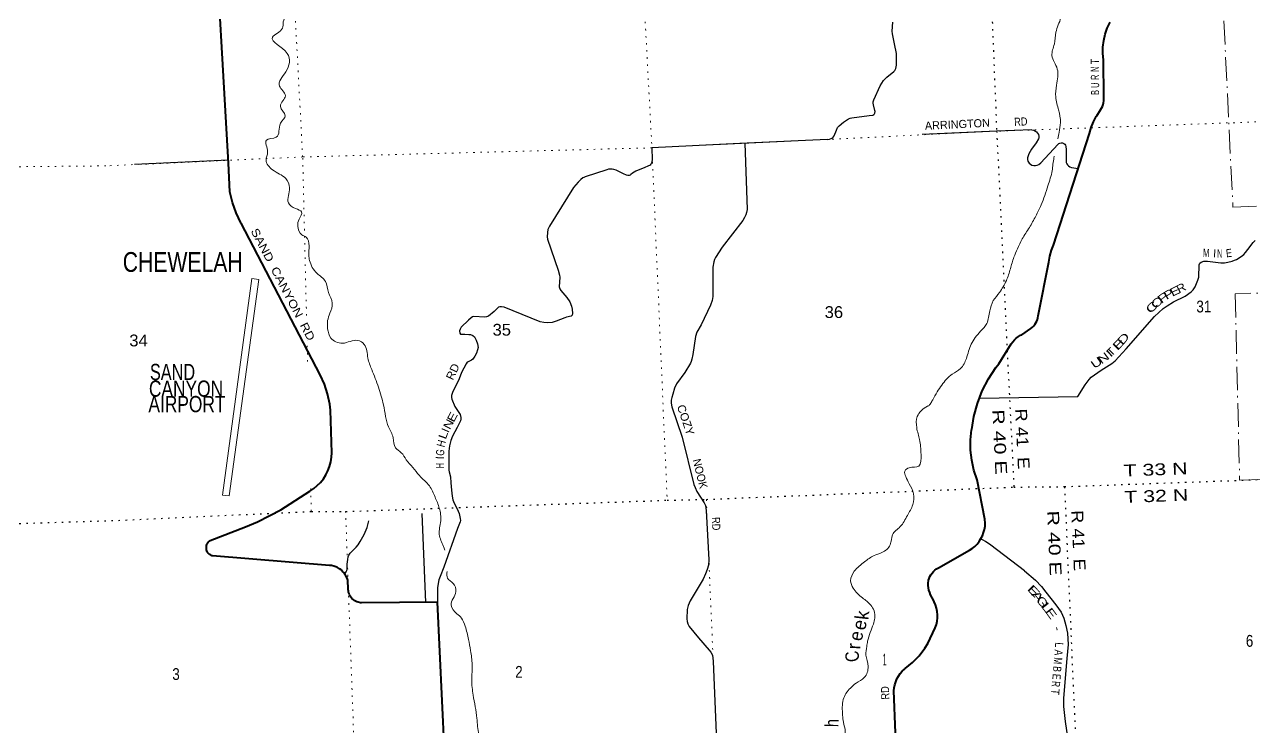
# Model space of a CAD drawing. Header units: feet. Extents: x 733631 to 986127, y 195788 to 388968.
# Drawn here: x 795868 to 814074, y 308254 to 318662 of the extents above; entities that cross this region are included whole.
import ezdxf
from ezdxf.enums import TextEntityAlignment as Align

# ---------------------------------------------------------------- set-up
doc = ezdxf.new("R2010")
doc.units = ezdxf.units.FT
doc.header["$LTSCALE"] = 70
doc.linetypes.add('DOT_DASHED', pattern=[7.7, 5, -1.2, 0.3, -1.2])
doc.linetypes.add('DOTTED', pattern=[1.5, 0.3, -1.2])
for name, color, linetype in [('14', 7, 'Continuous'), ('27', 7, 'Continuous'), ('30', 7, 'Continuous'), ('41', 7, 'Continuous')]:
    doc.layers.add(name, color=color, linetype=linetype)
for name, color, linetype, lineweight in [('26', 7, 'Continuous', 40), ('29', 7, 'Continuous', 25), ('36', 7, 'Continuous', 13), ('39', 7, 'Continuous', 13), ('44', 7, 'DOT_DASHED', 13), ('6', 7, 'DOTTED', 25), ('7', 7, 'DOTTED', 13)]:
    doc.layers.add(name, color=color, linetype=linetype, lineweight=lineweight)

msp = doc.modelspace()

# ---------------------------------------------------------------- linework, layer by layer
at = {"layer": '26'}
for points in [[(800291.62, 311936.49), (800328.6, 311994.22), (800359.34, 312055.49), (800383.51, 312119.65), (800400.84, 312185.98), (800411.14, 312253.76), (800414.3, 312322.24), (800397.53, 312951.1), (800385.84, 313042.38), (800353.81, 313191.72), (800306.35, 313336.89), (800243.97, 313476.3), (799075.17, 315718.87), (799071.2, 315726.05), (799000.25, 315872.85), (798945.02, 316026.27), (798906.14, 316184.62), (798886.65, 316608.87), (798665.45, 320474.05)], [(811071.23, 315321.37), (811100.5, 315393.6), (811635.08, 317050.76), (811658.74, 317136.92), (811691.27, 317220.14), (811732.33, 317299.5), (811740.33, 317312.87), (811795.05, 317398.47), (811810.66, 317423.17), (811823.6, 317449.36), (811833.74, 317476.76), (811840.95, 317505.06), (811845.17, 317533.97), (811846.34, 317563.16), (811845.02, 317587.1), (811839.95, 318137.55), (811831.3, 318233.51), (811832.72, 318329.85), (811844.21, 318425.51), (811865.63, 318519.45), (811896.76, 318610.63), (811937.24, 318698.06)], [(808812.03, 306927.6), (808738.36, 308794.85), (808742.16, 308840.77), (808750.74, 308886.04), (808764, 308930.17), (808781.81, 308972.66), (808803.95, 309013.07), (808830.2, 309050.94), (808860.27, 309085.85), (808893.82, 309117.43), (808905.12, 309126.69), (809012.43, 309215.95), (809109.83, 309315.93), (809196.24, 309425.55), (809242.1, 309494.94), (809350.57, 309730.88), (809366.36, 309777.44), (809377.2, 309825.4), (809382.97, 309874.22), (809383.6, 309923.38), (809379.09, 309972.34), (809369.49, 310020.55), (809354.9, 310067.5), (809335.48, 310112.67), (809321.73, 310138.48), (809281.69, 310217.57), (809267.11, 310250.6), (809256.05, 310284.96), (809248.65, 310320.3), (809244.98, 310356.21), (809245.09, 310392.31), (809248.97, 310428.21), (809249.63, 310432.16), (809258.66, 310461.09), (809270.67, 310488.92), (809285.52, 310515.34), (809303.05, 310540.06), (809323.06, 310562.82), (809345.35, 310583.35), (809369.66, 310601.45), (809395.73, 310616.9), (809406.67, 310622.34), (809810.59, 310854.06), (809854.41, 310876.51), (809895.65, 310903.41), (809933.84, 310934.47), (809968.58, 310969.36), (809999.49, 311007.69), (810026.21, 311049.03), (810048.47, 311092.95), (810066.02, 311138.95), (810078.66, 311186.53), (810086.26, 311235.18), (810088.74, 311284.35), (810086.06, 311333.51), (810085.69, 311336.8), (809967.77, 311922.4), (809921.11, 312064.85), (809889.6, 312211.4), (809873.58, 312360.43), (809873.23, 312510.33), (809888.54, 312659.44), (809889.22, 312663.74), (809921.29, 312860.43), (809973.74, 313052.69), (810046, 313238.41), (810137.28, 313415.56), (810246.57, 313582.2), (810289.34, 313638.3), (810473.91, 313934.54), (810495.98, 313965.41), (810521.16, 313993.8), (810549.16, 314019.4), (810579.69, 314041.93), (810612.4, 314061.15), (810629.49, 314069.46), (810766.84, 314161), (810788.51, 314178.93), (810808.19, 314199.02), (810825.66, 314221.06), (810840.73, 314244.8), (810853.23, 314269.99), (810863.04, 314296.35), (810869.43, 314321.25), (810873.67, 314346.62), (810878.46, 314371.25), (811029, 315145.23), (811045.5, 315234.41), (811071.23, 315321.37)], [(802085.02, 307914.84), (801980.16, 310108.6), (800854.84, 310100.85), (800840.25, 310100.75), (800804.84, 310107.98), (800804.27, 310108.12), (800784.23, 310115.33), (800765.06, 310124.59), (800746.95, 310135.81), (800730.12, 310148.86), (800714.74, 310163.6), (800700.99, 310179.87), (800689.02, 310197.48), (800678.95, 310216.25), (800670.9, 310235.97), (800664.95, 310256.42), (800661.86, 310273.62), (800659.61, 310298.62), (800659.23, 310323.62), (800653.9, 310411.72), (800652.65, 310432.35), (800642.82, 310461.72), (800630.94, 310488.92), (800615.54, 310516.01), (800597.4, 310541.35), (800576.72, 310564.65), (800553.71, 310585.65), (800528.63, 310604.14), (800501.75, 310619.91), (800473.37, 310632.78), (800443.81, 310642.61), (800413.38, 310649.3), (800382.41, 310652.77), (798648.33, 310793.02), (798642.08, 310795.2), (798629.77, 310800.6), (798618.09, 310807.26), (798607.17, 310815.1), (798597.13, 310824.04), (798588.07, 310833.98), (798580.11, 310844.82), (798573.32, 310856.42), (798567.79, 310868.68), (798563.56, 310881.44), (798560.69, 310894.58), (798559.21, 310907.94), (798559.14, 310921.38), (798560.47, 310934.76), (798563.19, 310947.93), (798567.28, 310960.74), (798572.68, 310973.05), (798579.33, 310984.74), (798587.18, 310995.66), (798596.12, 311005.7), (798606.06, 311014.75), (798616.89, 311022.71), (799136.16, 311223.07), (799314.51, 311298.11), (799660.42, 311476.69), (800092.56, 311754.28), (800147.62, 311790.69), (800200.63, 311834.16), (800248.81, 311882.94), (800291.62, 311936.49)]]:
    msp.add_lwpolyline(points, dxfattribs=at)
at = {"layer": '29'}
for p, q in [((806531.28, 316904.61), (806564.11, 315922.4)), ((798888.55, 316654.5), (797497.53, 316591.12)), ((801806.43, 310106.15), (801754.07, 311419.96)), ((802277.94, 311197.77), (802072.2, 310627.51)), ((810670.76, 310574.91), (810174.14, 310952.26))]:
    msp.add_line(p, q, dxfattribs=at)
for points in [[(807755.5, 316960.32), (807783.9, 316963.66), (807810.97, 316973.16), (807829.5, 316984.57), (807840.41, 316994.07), (807854.67, 317016.89), (807886, 317100.53), (807904.54, 317135.7), (807926.86, 317163.27), (807992.39, 317214.59), (808065.54, 317264.02), (808089.77, 317276.38), (808113.98, 317283.03), (808372.35, 317313.44), (808425.57, 317322), (808440.74, 317328.65), (808448.36, 317339.11), (808453.11, 317351.47), (808457.86, 317372.38), (808455.94, 317389.48), (808433.14, 317473.13), (808429.37, 317497.85), (808430.32, 317515.91), (808440.74, 317549.17), (808531.93, 317754.48), (808581.35, 317832.44), (808630.72, 317883.75), (808738.09, 317965.51), (808752.3, 317982.61), (808764.68, 318013.04), (808775.1, 318058.65), (808777.98, 318195.54), (808775.1, 318233.54), (808744.71, 318378.02), (808714.31, 318522.5), (808710.54, 318564.34), (808721.91, 318697.4)], [(810781.26, 317103.03), (810258.46, 317082.73), (809154.9, 317032.48)], [(810781.26, 317103.03), (810809.08, 317097.77), (810831.4, 317085.41), (810848.03, 317072.1), (810863.7, 317054.99), (810877.47, 317034.08), (810884.59, 317007.47), (810885.07, 316986.55), (810878.9, 316969.45), (810844.7, 316912.41), (810774.41, 316815.46), (810736.41, 316748.92), (810723.12, 316716.6), (810717.41, 316688.09), (810715.52, 316663.37), (810721.21, 316638.66), (810740.22, 316611.09), (810759.21, 316593.03), (810781.06, 316580.67), (810806.7, 316574.02), (810836.16, 316573.06), (810859.9, 316577.82), (810885.55, 316591.12), (810914.99, 316615.85), (811165.77, 316887.7), (811180.98, 316900.05), (811196.17, 316906.71), (811213.27, 316910.51), (811232.26, 316908.61), (811253.17, 316901.95), (811266, 316892.45), (811277.87, 316877.24), (811283.56, 316855.38), (811285.46, 316809.76), (811285.46, 316646.26), (811287.85, 316621.54), (811296.86, 316600.64), (811309.7, 316582.57), (811323.45, 316570.22), (811341.05, 316555.96), (811369.05, 316545.51), (811467.17, 316530.24)], [(805155.38, 316836.96), (805157.92, 316657.6), (805154.6, 316631.95), (805148.9, 316612.94), (805140.35, 316595.83), (805127.52, 316581.56), (805013.53, 316528.33), (804952.27, 316508.38), (804914.74, 316490.31), (804869.15, 316459.89), (804842.09, 316440.89), (804830.69, 316433.29), (804815.95, 316429.48), (804799.34, 316428.54), (804780.34, 316432.34), (804732.36, 316452.29), (804625.97, 316505.52), (804593.7, 316515.99), (804565.18, 316520.73), (804530.05, 316520.74), (804510.59, 316518.85), (804489.19, 316513.12), (804168.63, 316409.54), (804147.26, 316399.09), (804132.03, 316391.46), (804101.18, 316367.71), (804063.63, 316330.62), (803995.24, 316246.98), (803638.08, 315676.66), (803616.27, 315626.3), (803607.68, 315585.41), (803602.98, 315519.84), (803607.68, 315486.56), (803767.27, 315022.7), (803788.22, 314953.32), (803790.06, 314923.85), (803782.47, 314779.37), (803790.12, 314749.91), (803805.26, 314726.14), (803896.45, 314619.68), (803938.3, 314554.1), (803964.85, 314490.41), (803976.3, 314445.74), (803978.2, 314384.91), (803972.5, 314360.19), (803957.25, 314345.93), (803888.85, 314330.72), (803864.21, 314320.27), (803736.87, 314269.89), (803679.93, 314251.83), (803615.28, 314247.08), (803554.54, 314251.83), (803501.3, 314262.28), (802969.35, 314475.2), (802928.56, 314483.76), (802905.76, 314483.76), (802885.76, 314475.2), (802817.37, 314414.37), (802733.78, 314345.93), (802708.18, 314331.67), (802680.58, 314330.72), (802521, 314338.33), (802500.16, 314333.57), (802477.36, 314320.26), (802437.41, 314285.1), (802331.02, 314178.64), (802313.98, 314151.07), (802308.23, 314125.41), (802310.18, 314094.04), (802323.42, 314079.78), (802386.93, 314075.81)], [(807755.5, 316960.32), (806457.03, 316901.23), (805155.38, 316836.96)], [(806564.11, 315922.4), (806555.79, 315878.29), (806545.33, 315844.06), (806525.39, 315806.04), (806499.74, 315760.41), (806195.76, 315364.98), (806096.97, 315212.89), (806082.73, 315182.48), (806069.43, 315146.36), (806058.97, 315068.41), (806058.97, 314634.96), (806048.53, 314577.93), (806020.97, 314505.68), (805884.18, 314216.71), (805820.55, 314106.46), (805800.59, 314041.81), (805762.59, 313775.66), (805747.41, 313707.22), (805736.02, 313673), (805724.6, 313646.38), (805641, 313509.5), (805519.41, 313342.2), (805489.99, 313279.47), (805466.22, 313190.12), (805450.09, 313140.69), (805442.49, 313098.87), (805442.49, 313055.14), (805451.02, 313000), (805603.01, 312551.34), (805774.98, 311851.74), (805792.99, 311806.11), (805820.57, 311749.08), (805929.78, 311577.98), (805945.97, 311538.05), (805960.18, 311463.91), (805997.98, 310737.82)], [(811569.62, 313326.42), (811626.03, 313403.95), (811660.23, 313441.97), (811805.56, 313546.53), (811966.11, 313645.39), (812010.74, 313683.41), (812177.92, 313858.31), (812595.89, 314337.38), (812725.08, 314459.05), (812781.14, 314498.98), (812877.06, 314557.91), (813051.85, 314641.56), (813138.31, 314704.3), (813168.7, 314734.71), (813196.23, 314778.44), (813239.02, 314879.23), (813249.43, 314922.92), (813257.03, 315105.42), (813265.61, 315126.37), (813287.43, 315143.44), (813326.41, 315156.79), (813378.62, 315158.65), (813576.2, 315135.84), (813632.28, 315135.88), (813681.68, 315143.48), (813746.27, 315160.59), (813781.38, 315173.86), (813811.6, 315184.85), (813877.49, 315226.06), (813918.66, 315259.02), (813940.97, 315287.93), (813978.06, 315329.79), (814054.96, 315432.41), (814085.4, 315464.77)], [(802386.93, 314075.81), (802445.01, 314072.18), (802470.71, 314071.22), (802505.8, 314056.97), (802528.65, 314037.01), (802551.4, 313988.53), (802574.25, 313934.35), (802581.8, 313882.07), (802573.3, 313843.1), (802559, 313798.43), (802535.31, 313749.95), (802505.8, 313707.18), (802482.11, 313692.91), (802432.72, 313668.2), (802422.28, 313660.6), (802407.01, 313638.74), (802338.62, 313509.47), (802300.63, 313418.22), (802201.84, 313212.91), (802190.5, 313168.22), (802188.6, 313141.61), (802194.24, 313114.05), (802239.83, 313007.59), (802315.82, 312885.93), (802328.24, 312841.24), (802328.24, 312818.43), (802323.42, 312794.68), (802270.23, 312695.82), (802201.84, 312566.55), (802179.11, 312504.76), (802156.24, 312422.07), (802148.64, 312346.03), (802150.87, 312279.11), (802148.64, 312140.72), (802146.82, 312116.94), (802148.64, 312064.67), (802151.57, 312037.1), (802171.44, 311965.82), (802179.04, 311874.57), (802186.64, 311768.11), (802197.16, 311679.7), (802209.51, 311624.56), (802217.03, 311600.82), (802285.43, 311456.34), (802301.65, 311419.25), (802315.82, 311349.88), (802319.7, 311320.39), (802315.82, 311296.65), (802277.94, 311197.77)], [(810003.34, 313128.73), (811458.27, 313153.1), (811569.62, 313326.42)], [(800608.53, 310525.8), (800628.43, 310556.17), (800640.77, 310579.94), (800644.1, 310598), (800644.1, 310670.24), (800651.69, 310740.58), (800659.77, 310782.4), (800670.69, 310805.21), (800690.17, 310833.73), (800718.19, 310866.05), (800777.08, 310924.98), (800804.15, 310958.25), (800837.88, 311008.63), (800896.77, 311111.28), (800938.57, 311215.84), (800964.23, 311311.07)], [(810174.14, 310952.26), (810095.18, 311006.83), (810057.18, 311027.74), (810024.88, 311041.05)], [(802072.2, 310627.51), (802018.59, 310487.73), (802001.49, 310440.2), (801990.09, 310385.07), (801980.59, 310318.53), (801978.69, 310253.9), (801980.16, 310108.6)], [(805997.98, 310737.82), (805990.61, 310655.94), (805974.45, 310593.2), (805950.72, 310530.47), (805913.66, 310448.72), (805723.67, 310129.33), (805692.33, 310060.89), (805678.08, 310000.06), (805670.48, 309863.18), (805677.14, 309821.35), (805687.59, 309787.13), (805708.47, 309749.11), (805845.26, 309581.81), (806004.85, 309399.31), (806027.67, 309366.99), (806050.45, 309323.26), (806059.98, 309234.89)], [(810670.76, 310574.91), (810832.34, 310434.59), (810923.53, 310339.53), (810988.13, 310255.88), (811132.52, 310069.57), (811212.32, 309959.3), (811254.11, 309871.85), (811284.51, 309765.39), (811307.31, 309647.52), (811314.91, 309480.22), (811299.71, 309274.9), (811250.31, 308689.35)], [(806059.98, 309234.89), (806160.35, 306854.68), (806223.1, 304849.69)], [(811250.31, 308689.35), (811246.52, 308563.87), (811273.11, 308339.54), (811341.51, 307871.86), (811368.11, 307761.59), (811402.31, 307662.73), (811512.5, 307419.39), (811699.67, 307019.84)]]:
    msp.add_lwpolyline(points, dxfattribs=at)
at = {"layer": '36'}
for p, q in [((799234.65, 314902.32), (798799.62, 311694.97)), ((799333.74, 314888.88), (798898.71, 311681.53)), ((799234.65, 314902.32), (799333.74, 314888.88)), ((798898.71, 311681.53), (798799.62, 311694.97))]:
    msp.add_line(p, q, dxfattribs=at)
at = {"layer": '39'}
for points in [[(800354.22, 314157.74), (800354.7, 314279.24), (800388.22, 314386.11), (800423.81, 314535.59), (800368.05, 314692.89), (800322.01, 314858.75), (800195.18, 314978.27), (800087.29, 315169.55), (800075.6, 315247.96), (800081.4, 315385.9), (800035.1, 315513.29), (799970.68, 315550.73), (799912.28, 315677.54), (799931.76, 315781.71), (799969.4, 315886.75), (799878.11, 315937.09), (799773.03, 316023.22), (799791.07, 316246.78), (799734.31, 316381.77), (799538.22, 316512.18), (799442.75, 316653.43), (799465.43, 316775.98), (799447.27, 316951.26), (799594.92, 316994.7), (799658.28, 317200.16), (799725.91, 317312.69), (799656.86, 317451.14), (799728.5, 317608.41), (799641.01, 317752.06), (799734.54, 317960.98), (799756.32, 318235.33), (799537.05, 318473.97), (799686.58, 318608.61), (799698.46, 318702.3), (799851.46, 318849.25), (800023.98, 318879.69), (800167.9, 319048.47), (800236.22, 319410.07), (800265.92, 319599.76), (800243.47, 319736.37), (800230.33, 319934.16), (800250.88, 320103.18), (800166.91, 320170.06), (800008.12, 320192.91), (799963.19, 320334.53), (800048.4, 320504.58), (800040.17, 320639.84), (800050.16, 320818.48), (800100.53, 320954.49), (800156.77, 321094.83), (800275.13, 321203.69), (800364.5, 321327.38), (800631.73, 321585.01), (800726.57, 321765.65), (800736.35, 321992.86), (800735.65, 322272.23), (800870.58, 322592.43), (801065.36, 322842.59), (801084.88, 323033.83), (801049.3, 323192.09), (800973.4, 323435.49), (801130.14, 323633.23), (801374.19, 323691.36), (801398.89, 323814), (801365.67, 324008.82), (801478.55, 324236.87), (801457.16, 324438.32), (801286.47, 324588.15), (801241.79, 324768.25), (801132.49, 324858.23), (801015.31, 324943.79), (800948.65, 325074.26), (800917.31, 325184.13), (800859.18, 325304.87), (800860.69, 325404.15), (800914.15, 325605.09), (801009.2, 325561.01), (801074.67, 325588.4), (801098.11, 325698.12)], [(811166.59, 316971.07), (811183.42, 317065.8), (811203.06, 317210.48), (811176.27, 317397.5), (811133.05, 317589.82), (811145.15, 317766.53), (811156.49, 318003.95), (811109.19, 318109.01), (811076.58, 318202.62), (811113.18, 318374.43), (811135.46, 318549.6), (811208.54, 318763.62), (811229.11, 318888.09), (811285.58, 319111.45), (811322.73, 319271.13), (811364.45, 319463.42), (811312.58, 319712.02), (811382.28, 319911.7), (811484.96, 320009.7), (811586.31, 320180.52), (811662.24, 320376.45), (811782.78, 320525.91), (811984.47, 320713.63), (812164.18, 320851.72), (812315.65, 320943.93), (812505.84, 321029.87), (812658.75, 321037.12)], [(810207.92, 314573.87), (810299.4, 314695.63), (810402.58, 314870.58), (810461.28, 315045.45), (810514.02, 315218.02), (810565.04, 315339.89), (810637.15, 315487.05), (810742.63, 315656.04), (810837.93, 315826.57), (810917.37, 315990.28), (811017.56, 316274.42), (811080.09, 316498.07), (811107.5, 316693.73), (811111.79, 316712.28)], [(807704.85, 306974.94), (807708.89, 307037.32), (807727.6, 307202.2), (807805.57, 307353.69), (807876.41, 307484.6), (807956.12, 307642.24), (807997.59, 307796.05), (807998.51, 307951.99), (808011.33, 308157.08), (808017.64, 308195.85), (807989.22, 308330.15), (807978.43, 308432.9), (807987.84, 308668.2), (808028.25, 308757.17), (808095.34, 308837.28), (808178.96, 308910.08), (808298.61, 308990.66), (808355.67, 309157.35), (808323.65, 309325.91), (808335.97, 309454.04), (808348.67, 309529.55), (808387.13, 309660.95), (808434.02, 309784.65), (808454.25, 309872.66), (808443.27, 309979.45), (808394.79, 310066.23), (808272.65, 310171.8), (808134.62, 310315.08), (808097.13, 310426.69), (808151.35, 310566.93), (808302.72, 310705.7), (808444.01, 310799.45), (808559.29, 310843.38), (808683.42, 310958.59), (808717.09, 311105.95), (808830.86, 311226.75), (808936.53, 311391.69), (809018.07, 311553.48), (809028.9, 311713.93), (808963.42, 311862.68), (808914.01, 311969.67), (808898.19, 312049.9), (808964.66, 312099.62), (809107.1, 312124.59), (809139.66, 312296.19), (809117.43, 312515.82), (809074.87, 312694), (809083.58, 312856.38), (809236.31, 313009.39), (809246.22, 313013.91), (809282.79, 313054.11), (809312.76, 313106.14), (809378.18, 313222.62), (809446.37, 313323.03), (809600.66, 313486.23), (809724.26, 313569.02), (809810.49, 313716.85), (809881.64, 313928.76), (810020.5, 314119.57), (810112.25, 314235.27), (810156.27, 314421.6), (810207.92, 314573.87)], [(802088.19, 310880.76), (802069.6, 310934.83), (802006.85, 311112.05), (802028.02, 311311.46), (802007.19, 311500.79), (801945.09, 311663.86), (801860.52, 311831.95), (801712.03, 311982.84), (801615.47, 312103.79), (801519.28, 312216.66), (801443.64, 312322.41), (801359.39, 312395.35), (801324.27, 312543.51), (801256.22, 312704.28), (801212.65, 312860.13), (801180.55, 313030.71), (801107.94, 313290.46), (801006.9, 313552.93), (800950.58, 313722.35), (800896.72, 313926.31), (800801.02, 313984.54), (800572.37, 313943.34), (800400.98, 314020.26), (800354.22, 314157.74)], [(805536.41, 304889.56), (805479.72, 304982.03), (805405.91, 305091.91), (805392.85, 305156.08), (805413.42, 305280.56), (805454.89, 305434.37), (805477.57, 305556.92), (805474.39, 305670.14), (805398.66, 305777.91), (805392.62, 305909.23), (805367.52, 306015.34), (805284.95, 306051.92), (805140.75, 306065.34), (805044.89, 306083.07), (804933.95, 306164.87), (804841.57, 306194.91), (804711.52, 306164.46), (804601.44, 306183.54), (804566.43, 306285.14), (804489.2, 306293.63), (804389.39, 306309.14), (804373.73, 306429.88), (804299.32, 306464.82), (804203.53, 306525.07), (804200.42, 306680.82), (804130.14, 306713.93), (803999.41, 306742.16), (803968.33, 306890.51), (803891.28, 306894.96), (803783.82, 306812.93), (803688.82, 306767.94), (803565.26, 306772.21), (803466.71, 306848.53), (803452.79, 306975.42), (803393.29, 307081.93), (803237.33, 307131.23), (803211.21, 307259.57), (803196.34, 307451.2), (803109.54, 307491.63), (802956.51, 307565.37), (802885.43, 307703.72), (802816.45, 307884.7), (802714.69, 307942.64), (802592.04, 308147.39), (802564.75, 308389.05), (802508.52, 308732.6), (802488.03, 308958.38), (802493.78, 309185.41), (802470.18, 309390.8), (802440.28, 309557.43), (802390.83, 309753.5), (802334.81, 309872.32), (802269.1, 309938.05), (802182.44, 310063.52), (802254.06, 310265.32), (802214.18, 310384.91), (802129.66, 310463.91), (802123.68, 310563.5)]]:
    msp.add_spline(points, degree=3, dxfattribs=at)
at = {"layer": '44'}
msp.add_lwpolyline([(813440.9, 322486.57), (813756.25, 315955.84), (815039.84, 316013.49), (815097.07, 314724.63), (813790.11, 314673.64), (813855.53, 311915.03), (816515.98, 312009.86), (816624.91, 312008.76), (821756.23, 312175.07), (821880.45, 312173), (822110.18, 307201.17), (822273.38, 302153.44), (816967.56, 301962.86), (815643.02, 301892.2), (815816.67, 296570.93), (817107.06, 296638.67), (822416.11, 296979.22), (827680.09, 297200.22), (827879.48, 291716.89), (827919.67, 290832.83)], dxfattribs=at)
at = {"layer": '6'}
for points in [[(809468.91, 336160.52), (809590.21, 332988.82), (809860.63, 327632.36), (810047.7, 322373.18), (810258.46, 317082.73), (810512.77, 311812.57)], [(797258.52, 311320.09), (800112.45, 311453.56), (800620.15, 311451.28), (805381.05, 311618.08), (805960.83, 311631.37), (810512.77, 311812.57), (811262.71, 311819.74), (816515.98, 312009.86), (816624.91, 312008.76), (821756.23, 312175.07), (821880.45, 312173), (827910.77, 312376.08)], [(811262.71, 311819.74), (811472.83, 307027.32), (811684.08, 301682.23), (811870.18, 296356.19), (812057.61, 291005.4), (812106.18, 290251.45)], [(787671.97, 311028.65), (789755, 311091.95), (789913, 311089.95), (797258.52, 311320.09)]]:
    msp.add_lwpolyline(points, dxfattribs=at)
at = {"layer": '7'}
for p, q in [((800058.36, 313672.66), (800050.62, 313990.24)), ((800112.45, 311453.56), (800102.92, 311844.42))]:
    msp.add_line(p, q, dxfattribs=at)
for points in [[(804132.19, 335967.13), (804272.31, 332753.12), (804536.48, 327400.41), (804872.23, 322162.45), (805155.38, 316836.96), (805381.05, 311618.08)], [(800041.74, 314354.42), (799984.54, 316701.36), (799708.78, 321954.31), (799659.7, 323098.46)], [(827716.41, 317606.67), (826970.84, 317607.1), (821654.56, 317424.12), (816406.21, 317303.07), (810258.46, 317082.73), (805155.38, 316836.96), (799984.54, 316701.36), (797070.69, 316569.79)], [(797070.69, 316569.79), (794763, 316546.95), (789506, 316347.95), (784410, 316159.95), (781776, 316129.95), (779101, 316185.95), (773711, 315967.95), (768437, 315640.95), (766426.35, 315497.33)], [(805960.83, 311631.37), (806162.14, 306854.73), (806329.2, 301458.95), (806511.91, 296118.58), (806608.11, 294058.74)], [(800908.38, 303785.44), (800798.98, 306503.51), (800620.15, 311451.28)]]:
    msp.add_lwpolyline(points, dxfattribs=at)

# ---------------------------------------------------------------- texts
at = {"layer": '14', "width": 0.8}
msp.add_text('CHEWELAH', height=292.8, dxfattribs=at).set_placement((797321.43, 314999.85))
at = {"layer": '27'}
for s, width, p in [('T', 0.8, (811772.35, 318114.86)), ('N', 0.65, (811771.65, 318001.08)), ('R', 0.65, (811772.77, 317881.89)), ('U', 0.65, (811775.69, 317764.5)), ('B', 0.7, (811774.99, 317656.16))]:
    msp.add_text(s, height=120, rotation=90.528, dxfattribs=dict(at, width=width)).set_placement(p, align=Align.CENTER)
for s, rotation, width, p in [('SAND  CANYON  RD', 297.528, 1.2, (799212.54, 315606.76)), ('RD', 92.259, 0.85, (808671.31, 308669.07))]:
    msp.add_text(s, height=120, rotation=rotation, dxfattribs=dict(at, width=width)).set_placement(p)
at = {"layer": '30'}
msp.add_text('ARRINGTON', height=120, rotation=2.757, dxfattribs=at).set_placement((809198.88, 317103.19))
for s, rotation, width, p in [('RD', 2.224, 0.85, (810520.16, 317161.74)), ('RD', 64.304, 1.05, (802207.79, 313386.71)), ('COZY', 288.715, 1.05, (805523.28, 313009.77)), ('NOOK', 283.81, 0.95, (805757.7, 312215.27)), ('RD', 272.413, 0.85, (806042.22, 311366.64))]:
    msp.add_text(s, height=120, rotation=rotation, dxfattribs=dict(at, width=width)).set_placement(p)
for s, rotation, width, p in [('M', 357.415, 0.7, (813357.99, 315222.36)), ('E', 6.862, 0.85, (813705.47, 315219.7)), ('N', 359.837, 0.65, (813561.61, 315212.09)), ('E', 25.575, 1.25, (812920.27, 314659.92)), ('R', 26.967, 1.15, (813016.81, 314709.3)), ('O', 40.283, 1.45, (812671.62, 314502.53)), ('P', 37.461, 1.55, (812759.32, 314573.09)), ('P', 30.575, 1.35, (812835.12, 314618.63)), ('C', 43.283, 1.6, (812598.34, 314435.85)), ('D', 48.897, 1.55, (812178.63, 313970.59)), ('E', 46.293, 1.75, (812109.4, 313892.42)), ('U', 35.623, 1.4, (811771.84, 313606.36)), ('N', 35.623, 1.4, (811874.6, 313674.77)), ('I', 42.293, 1.35, (811968.55, 313748.91)), ('N', 61.718, 1.2, (802196.38, 312715.98)), ('E', 62, 1.3, (802253.03, 312822.75)), ('L', 70.119, 1.25, (802121.51, 312563.63)), ('H', 74.54, 0.85, (802094.56, 312442.45)), ('G', 81.292, 0.75, (802079.95, 312316.27)), ('H', 89.077, 0.6, (802076.94, 312129.6)), ('E', 313.81, 1.75, (810764.78, 310230.56)), ('A', 309.678, 1.65, (810821.43, 310156.63)), ('G', 307.776, 1.35, (810886.56, 310076.77)), ('L', 307.776, 1.8, (810954.6, 309988.98)), ('E', 305.892, 1.5, (811015.64, 309906.99)), ('-', 285.937, 1.15, (811105.04, 309701.94)), ('L', 265.766, 0.85, (811124.39, 309480.25)), ('A', 265.766, 0.8, (811115.98, 309366.65)), ('B', 265.178, 0.8, (811096.22, 309123.01)), ('M', 265.178, 0.75, (811106.51, 309244.99)), ('E', 265.178, 0.8, (811086.64, 309009.48)), ('T', 265.178, 0.9, (811067.69, 308784.82)), ('R', 265.178, 0.75, (811077.46, 308900.69))]:
    msp.add_text(s, height=120, rotation=rotation, dxfattribs=dict(at, width=width)).set_placement(p, align=Align.CENTER)
for s, rotation, p in [('I', 357.041, (813483.13, 315215.66)), ('T', 45.293, (811995.52, 313774.98)), ('I', 66.119, (802153, 312629.92)), ('I', 87.909, (802075.87, 312244.98))]:
    msp.add_text(s, height=120, rotation=rotation, dxfattribs=at).set_placement(p, align=Align.CENTER)
at = {"layer": '36'}
for s, width, p in [('SAND', 0.75, (797723.7, 313397.35)), ('CANYON', 0.8, (797708.71, 313150.7)), ('AIRPORT', 0.8, (797701.33, 312922.21))]:
    msp.add_text(s, height=240, dxfattribs=dict(at, width=width)).set_placement(p)
at = {"layer": '41'}
for s, rotation, p in [('k', 83.559, (808358.46, 309838.68)), ('e', 78.67, (808310.36, 309681.71)), ('r', 87.295, (808239.53, 309406.21))]:
    msp.add_text(s, height=200, rotation=rotation, dxfattribs=at).set_placement(p)
for s, rotation, width, p in [('e', 80.276, 0.95, (808263.05, 309523.48)), ('C', 97.66, 0.85, (808230.01, 309236.5)), ('h', 89.182, 0.8, (807916.86, 308257.38))]:
    msp.add_text(s, height=200, rotation=rotation, dxfattribs=dict(at, width=width)).set_placement(p)
at = {"layer": '6'}
for s, rotation, width, p in [('R 40 E', 272.763, 1.35, (810194.74, 312958.41)), ('R 41  E', 272.763, 1.15, (810531.51, 312970.66)), ('T 33 N', 2.073, 1.35, (812140.12, 311969.37)), ('T 32 N', 2.073, 1.35, (812150.56, 311578.04)), ('R 40 E', 272.51, 1.35, (811005.26, 311461.15)), ('R 41  E', 272.51, 1.15, (811363.54, 311466.31))]:
    msp.add_text(s, height=175, rotation=rotation, dxfattribs=dict(at, width=width)).set_placement(p)
at = {"layer": '7'}
for s, width, p in [('36', 1.05, (807712.37, 314316.76)), ('31', 0.85, (813215.28, 314399.26)), ('34', 1.05, (797418, 313896.72)), ('35', 1.05, (802796.01, 314055.21)), ('6', 0.85, (813947.36, 309447.99)), ('1', 0.4, (808570.56, 309171.02)), ('2', 0.85, (803130.91, 308988.56)), ('3', 0.85, (798054.52, 308956.36))]:
    msp.add_text(s, height=175, dxfattribs=dict(at, width=width)).set_placement(p)

doc.saveas('drawing.dxf')
